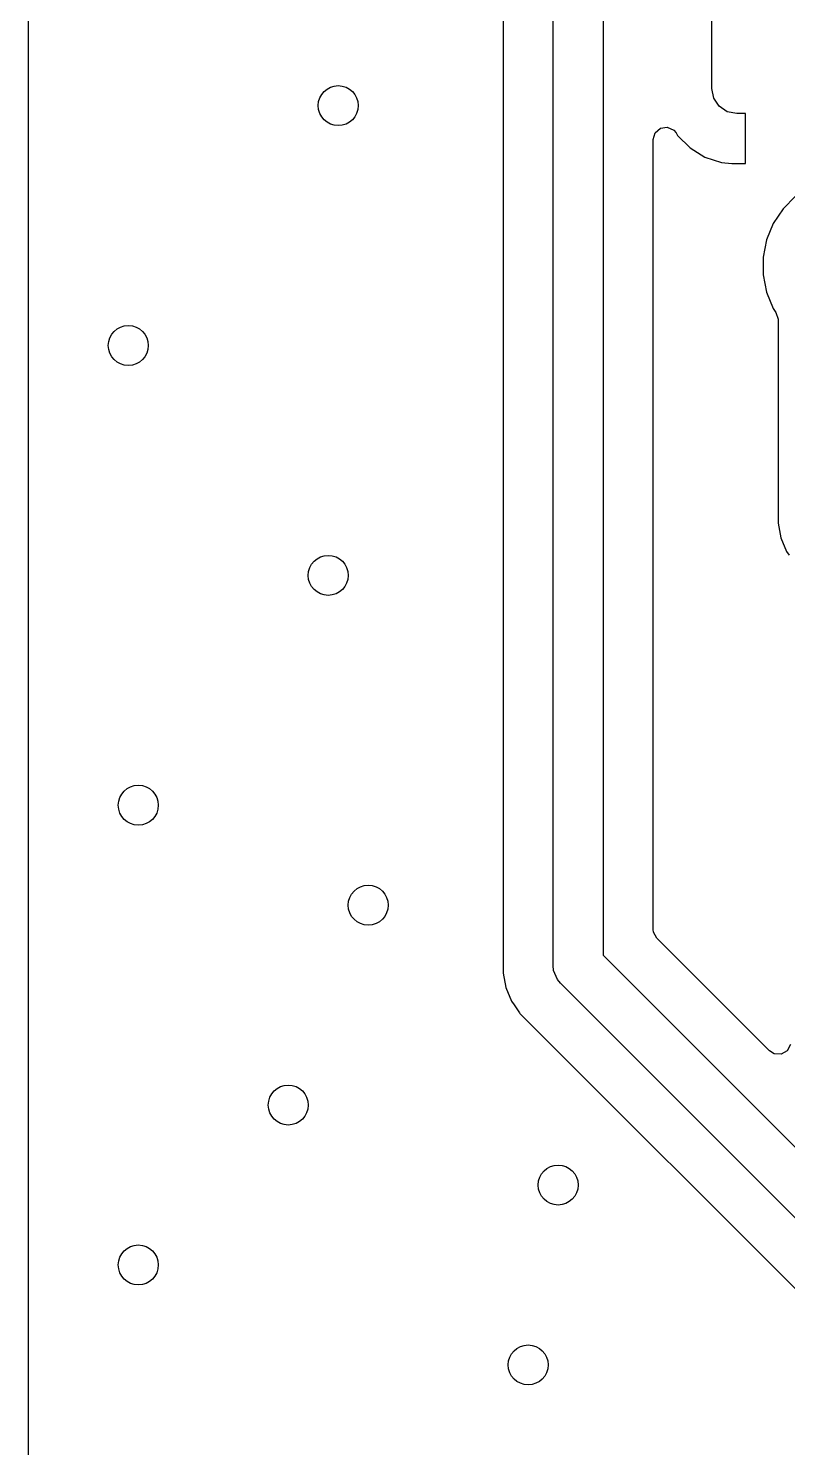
# Model space of a CAD drawing. Extents: x 2.03 to 8.88, y -5.74 to -2.97.
# Drawn here: x 2.028 to 2.327, y -5.202 to -4.643 of the extents above; entities that cross this region are included whole.
import ezdxf

# ---------------------------------------------------------------- set-up
doc = ezdxf.new("R2010")
doc.units = 0
doc.header["$MEASUREMENT"] = 0
doc.layers.add('BLACK', color=7, linetype='CONTINUOUS')

msp = doc.modelspace()

# ---------------------------------------------------------------- linework, layer by layer
at = {"layer": 'BLACK', "linetype": 'CONTINUOUS'}
for p, q in [((2.02758, -5.22411), (2.02758, -3.05134)), ((2.23425, -5.01201), (2.23425, -4.49443)), ((2.25394, -4.5002), (2.25394, -5.00793)), ((2.21455, -4.50462), (2.21455, -5.01492)), ((2.29675, -4.66654), (2.29675, -4.62913)), ((2.2975, -4.6703), (2.29675, -4.66654)), ((2.29963, -4.6735), (2.2975, -4.6703)), ((2.30283, -4.67563), (2.29963, -4.6735)), ((2.30659, -4.67638), (2.30283, -4.67563)), ((2.31004, -4.67638), (2.30659, -4.67638)), ((2.31004, -4.69606), (2.31004, -4.67638)), ((2.27364, -4.68657), (2.27442, -4.68393)), ((2.27442, -4.68393), (2.2765, -4.68213)), ((2.2765, -4.68213), (2.27922, -4.68174)), ((2.27922, -4.68174), (2.28172, -4.68288)), ((2.28172, -4.68288), (2.28268, -4.68401)), ((2.28268, -4.68401), (2.28327, -4.68497)), ((2.28327, -4.68497), (2.28327, -4.68497)), ((2.28327, -4.68497), (2.28816, -4.68985)), ((2.27364, -4.99775), (2.27364, -4.68657)), ((2.28816, -4.68985), (2.29403, -4.69348)), ((2.29403, -4.69348), (2.29403, -4.69348)), ((2.29403, -4.69348), (2.30058, -4.69565)), ((2.30058, -4.69565), (2.30058, -4.69565)), ((2.30058, -4.69565), (2.30463, -4.69606)), ((2.30463, -4.69606), (2.31004, -4.69606)), ((2.31004, -4.69606), (2.31004, -4.69606)), ((2.32976, -4.70888), (2.32482, -4.71382)), ((2.32482, -4.71382), (2.32094, -4.71962)), ((2.32482, -4.71382), (2.32482, -4.71382)), ((2.32094, -4.71962), (2.31827, -4.72608)), ((2.32094, -4.71962), (2.32094, -4.71962)), ((2.31827, -4.72608), (2.31691, -4.73293)), ((2.31827, -4.72608), (2.31827, -4.72608)), ((2.31691, -4.73293), (2.31691, -4.73991)), ((2.31691, -4.73991), (2.31827, -4.74676)), ((2.31827, -4.74676), (2.31827, -4.74676)), ((2.31827, -4.74676), (2.32094, -4.75321)), ((2.32094, -4.75321), (2.32094, -4.75321)), ((2.32094, -4.75321), (2.32094, -4.75321)), ((2.32094, -4.75321), (2.32199, -4.75478)), ((2.32199, -4.75478), (2.32281, -4.7574)), ((2.32281, -4.7574), (2.32281, -4.75749)), ((2.32281, -4.75749), (2.32281, -4.83775)), ((2.32281, -4.83775), (2.32281, -4.83775)), ((2.32281, -4.83775), (2.32281, -4.83775)), ((2.32281, -4.83775), (2.32395, -4.84346)), ((2.32395, -4.84346), (2.32395, -4.84346)), ((2.32395, -4.84346), (2.32618, -4.84884)), ((2.32618, -4.84884), (2.32618, -4.84884)), ((2.32618, -4.84884), (2.32718, -4.85034)), ((2.27375, -4.99878), (2.27364, -4.99775)), ((2.27507, -5.0012), (2.27375, -4.99878)), ((2.31947, -5.04559), (2.27507, -5.0012)), ((2.25394, -5.00793), (2.36333, -5.11732)), ((2.23444, -5.01393), (2.23425, -5.01201)), ((2.23591, -5.01748), (2.23444, -5.01393)), ((2.21455, -5.01492), (2.21455, -5.01492)), ((2.21455, -5.01492), (2.21455, -5.01492)), ((2.21455, -5.01492), (2.21568, -5.02063)), ((2.23713, -5.01897), (2.23591, -5.01748)), ((2.23591, -5.01748), (2.23591, -5.01748)), ((2.35229, -5.13413), (2.23713, -5.01897)), ((2.21568, -5.02063), (2.21568, -5.02063)), ((2.21568, -5.02063), (2.21791, -5.026)), ((2.21791, -5.026), (2.21791, -5.026)), ((2.21791, -5.026), (2.21891, -5.0275)), ((2.21891, -5.0275), (2.21891, -5.0275)), ((2.21891, -5.0275), (2.21891, -5.0275)), ((2.21891, -5.0275), (2.22099, -5.03062)), ((2.22099, -5.03062), (2.22114, -5.03084)), ((2.22114, -5.03084), (2.22114, -5.03084)), ((2.22114, -5.03084), (2.34042, -5.15012)), ((2.32129, -5.04674), (2.31947, -5.04559)), ((2.32404, -5.04689), (2.32129, -5.04674)), ((2.32643, -5.04553), (2.32404, -5.04689)), ((2.32771, -5.04309), (2.32643, -5.04553))]:
    msp.add_line(p, q, dxfattribs=at)
at = {"layer": 'BLACK'}
for centre in [(2.14961, -4.67323), (2.06693, -4.76772), (2.14567, -4.85827), (2.07087, -4.94882), (2.16142, -4.98819), (2.12992, -5.06693), (2.23622, -5.09843), (2.07087, -5.12992), (2.22441, -5.16929)]:
    msp.add_circle(centre, 0.00787, dxfattribs=at)
at = {"layer": 'WHITE'}
for centre in [(2.14961, -4.67323), (2.06693, -4.76772), (2.14567, -4.85827), (2.07087, -4.94882), (2.16142, -4.98819), (2.12992, -5.06693), (2.23622, -5.09843), (2.07087, -5.12992), (2.22441, -5.16929)]:
    msp.add_circle(centre, 0.00787, dxfattribs=at)

doc.saveas('drawing.dxf')
